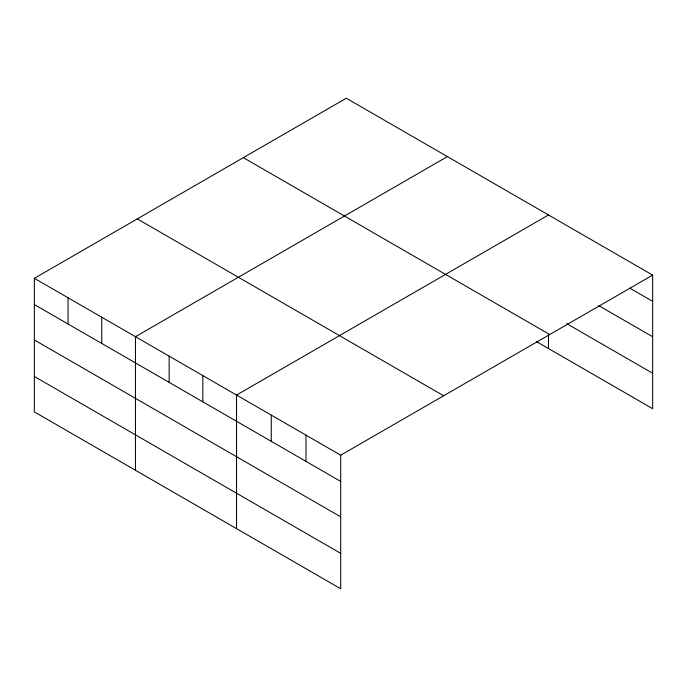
<?xml version="1.0" encoding="UTF-8"?>
<svg xmlns="http://www.w3.org/2000/svg" width="687" height="687" viewBox="0 0 687 687"><rect width="100%" height="100%" fill="white"/><g stroke="black" fill="none" stroke-linecap="round" stroke-linejoin="round"><path stroke-width="1.03" d="M34.35 278.321L340.709 455.198L340.709 588.776L34.35 411.899L34.35 278.321L346.291 98.224L652.65 275.101L652.65 408.679L536.65 341.705M447.392 156.593L135.451 336.69L135.451 470.269M548.492 214.962L236.543 395.059L236.543 528.638M340.709 455.198L652.65 275.101M629.807 288.136L652.65 301.327M598.738 305.629L652.65 336.75M566.766 323.663L652.65 373.247M243.353 157.658L549.712 334.535M137.288 218.895L443.647 395.764M34.35 304.547L340.709 481.424M34.35 339.979L340.709 516.847M34.35 376.476L340.709 553.353M548.492 334.99L548.492 348.541M305.99 435.154L305.99 461.381M271.271 415.111L271.271 441.329M202.845 375.609L202.845 401.835M169.148 356.149L169.148 382.376M101.745 317.239L101.745 343.466M68.047 297.78L68.047 324.006"/></g></svg>
